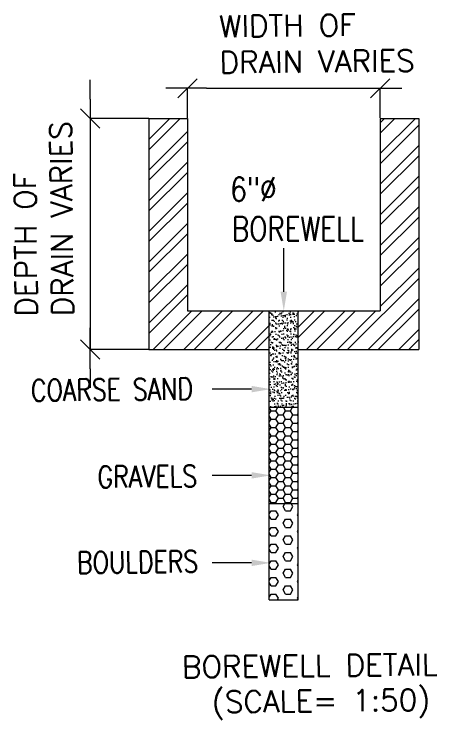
# Model space of a CAD drawing. Header units: metres. Extents: x 6804 to 7881, y 412 to 705.
# Drawn here: x 6806.96 to 6833.24, y 513.93 to 557.88 of the extents above; entities that cross this region are included whole.
import ezdxf

# ---------------------------------------------------------------- set-up
doc = ezdxf.new("R2010")
doc.units = ezdxf.units.M
doc.header["$LTSCALE"] = 5
doc.layers.get('0').update_dxf_attribs({"color": 8, "linetype": 'CONTINUOUS'})
for name, color, linetype, lineweight in [('32', 8, 'CONTINUOUS', 18), ('ADIM', 8, 'CONTINUOUS', 18), ('Walls', 1, 'CONTINUOUS', 30)]:
    doc.layers.add(name, color=color, linetype=linetype, lineweight=lineweight)
doc.layers.add('TEXT', color=7, linetype='CONTINUOUS')
doc.styles.add('ROMANS', font='romans')
doc.styles.add('ST25', font='romans.shx', dxfattribs={"width": 0.8, "height": 100})

# ---------------------------------------------------------------- blocks, each defined once
blk = doc.blocks.new('TIK')
at = {"color": 0, "linetype": 'ByBlock'}
blk.add_line((-1, 0), (1.124999999999998, 0), dxfattribs=at)
at = {"layer": 'ADIM', "color": 4, "linetype": 'ByBlock'}
blk.add_line((-0.5000000000000002, -0.5), (0.5, 0.5), dxfattribs=at)
blk = doc.blocks.new('5')
at = {"layer": '32'}
h = blk.add_hatch(dxfattribs=at)
h.set_pattern_fill('ANSI32', color=8, scale=2.025006921847193, style=0)
h.set_pattern_definition([(45.00000237553126, (-31409.00980631652, -11980.14077394434), (-7.159455561915538, 7.159456155589683), []), (45.00000237553126, (-31404.23683594992, -11980.14077394434), (-7.159455561915538, 7.159456155589683), [])])
h.paths.add_polyline_path([(0, 0), (0, -17.99999999013562), (56.24999530481, -17.99999999015654), (56.24999530481, 89.99999995067084), (38.24999680728069, 89.99999995067084), (38.24999680728069, 0)])
h.paths.add_polyline_path([(-69.74999417798243, 89.99999995067084), (-69.74999417798243, -17.99999999014426), (-13.49999887315789, -17.99999999013562), (-13.49999887315789, 0), (-51.74999568043857, 0), (-51.74999568043857, 89.99999995067084)])
h = blk.add_hatch(dxfattribs=at)
h.set_pattern_fill('AR-SAND', color=8, scale=0.1012503460923598, style=0)
h.set_pattern_definition([(37.50000229458705, (-31409.00980631652, -11980.14077394434), (-0.0850410263496144, 2.601212086742035), [0, -2.051999891777934, 0, -2.294999878962165, 0, -2.193749884302071]), (7.500000614832758, (-31409.00980631652, -11980.14077394434), (2.389198352685546, 3.809897185971937), [0, -1.106999909162855, 0, -1.849499848235504, 0, -0.7087499418420734]), (327.4999978470374, (-31410.67030617793, -11980.14077394434), (4.204091162449912, 0.0076397222707147), [0, -0.6749999598165397, 0, -2.42999985533954, 0, -3.172499811137737]), (317.4999976335082, (-31410.67030617793, -11980.14077394434), (4.058270577429602, 1.18486201201181), [0, -0.3374999846024091, 0, -1.592999927323369, 0, -1.822499916853008])])
h.paths.add_polyline_path([(-13.49999887315789, 0), (-13.49999887315789, -44.99999997533359), (0, -44.99999997533359), (0, -1.68257e-11)])
h = blk.add_hatch(dxfattribs=at)
h.set_pattern_fill('HONEY', color=8, scale=1.350004614564797, style=0)
h.set_pattern_definition([(0, (-31409.00980631652, -11980.14077394434), (3.374999718289482, 1.948557148931989), [2.249999812192988, -4.499999624385973]), (119.9999979427295, (-31409.00980631652, -11980.14077394434), (-3.374999710915286, 1.948557161704473), [2.249999952123325, -4.499999904246652]), (60.00000205727039, (-31409.00980631652, -11980.14077394434), (7.3741951e-09, 3.897114310636462), [-4.499999904246653, 2.249999952123326])])
h.paths.add_polyline_path([(-13.49999887315789, -44.99999997533359), (-13.49999887317244, -89.99999995067537), (0, -89.99999995067537), (0, -44.99999997533359)])
h = blk.add_hatch(dxfattribs=at)
h.set_pattern_fill('HEX', color=8, scale=1.350004614564797, style=0)
h.set_pattern_definition([(0, (-31409.00980631652, -11980.14077394434), (0, 3.897114315863983), [2.249999812192988, -4.499999624385973]), (119.9999979427295, (-31409.00980631652, -11980.14077394434), (-3.374999719129548, -1.94855715793199), [2.249999952123325, -4.499999904246652]), (60.00000205727039, (-31406.75980650433, -11980.14077394434), (-3.374999719129548, 1.94855715793199), [2.249999952123326, -4.499999904246653])])
h.paths.add_polyline_path([(-13.49999887315789, -134.9999999260171), (0, -134.9999999260171), (0, -89.99999995067537), (-13.49999887315789, -89.99999995067537)])
for p, q in [((-97.09924050790143, 98.99999976696381), (-97.09924050790143, 107.999999583264)), ((-51.74999568043857, 90.30414907313205), (-51.74999568043857, 104.0728775768948)), ((-42.74999643168121, 104.063877577074), (29.24999755850877, 104.063877577074)), ((38.24999680728069, 90.30414907313205), (38.24999680728069, 104.0728775768948)), ((-69.7589941772312, 89.99999995067084), (-97.10824050715019, 89.99999995067084)), ((-97.09924050790143, 89.99999995067084), (-97.09924050790143, -17.99999999014426)), ((-6.749999436578946, 8.999999995070082), (-6.749999436578946, 29.37871705032648)), ((-69.7589941772312, -17.99999999014426), (-97.10824050715019, -17.99999999014426)), ((-97.09924050790143, -26.99999980644089), (-97.09924050790143, -35.99999962272886)), ((-21.80475104722427, -36.54348539031707), (-40.23857288132421, -36.54348539031707)), ((-21.80475104722427, -76.83572801312948), (-40.23857288132421, -76.83572801312948)), ((-21.80475104722427, -117.7367618355283), (-40.23857288132421, -117.7367618355283))]:
    blk.add_line(p, q, dxfattribs=at)
at = {"layer": '32', "color": 1}
for p, q in [((-69.74999417798243, 89.99999995067084), (-69.74999417798243, -17.99999999014426)), ((-69.74999417798243, 89.99999995067084), (-51.74999568043857, 89.99999995067084)), ((-51.74999568043857, 89.99999995067084), (-51.74999568043857, 0)), ((38.24999680728069, 89.99999995067084), (38.24999680728069, 0)), ((38.24999680728069, 89.99999995067084), (56.24999530481, 89.99999995067084)), ((56.24999530481, 89.99999995067084), (56.24999530481, -17.99999999014426)), ((-51.74999568043857, 0), (-13.49999887315789, 0)), ((-13.49999887315789, -134.9999999260171), (-13.49999887315789, 0)), ((-13.49999887315789, 0), (0, 0)), ((0, -134.9999999260171), (0, 0)), ((0, 0), (38.24999680728069, 0)), ((-69.74999417798243, -17.99999999014426), (-13.49999887315789, -17.99999999014426)), ((0, -17.99999999014426), (56.24999530481, -17.99999999014426)), ((-13.49999887315789, -44.99999997533359), (0, -44.99999997533359)), ((-13.49999887315789, -89.9999999506795), (0, -89.9999999506795)), ((-13.49999887315789, -134.9999999260171), (0, -134.9999999260171))]:
    blk.add_line(p, q, dxfattribs=at)
at = {"layer": '32'}
for points in [[(-5.249999561769072, 8.999999995070082), (-6.749999436578946, 0), (-8.249999311374268, 8.999999995070082)], [(-21.80475104722427, -35.04348164086514), (-12.80472930661926, -36.54348539031707), (-21.80475104722427, -38.04348913978174)], [(-21.80475104722427, -75.33572426367346), (-12.80472930661926, -76.83572801312948), (-21.80475104722427, -78.33573176259415)], [(-21.80475104722427, -116.2367580860682), (-12.80472930661926, -117.7367618355283), (-21.80475104722427, -119.2367655849848)]]:
    blk.add_solid(points, dxfattribs=at)
at = {"layer": '32', "zscale": 8.999999867307368}
for p, xscale, yscale, rotation in [((-51.74999568043857, 104.063877577074), 8.999999248771926, 8.999999816296622, 180), ((-97.09924050790143, 89.99999995067084), 8.999999816296622, 8.999999248771926, 270), ((-97.09924050790143, -17.99999999014426), 8.999999816296622, 8.999999248771926, 90)]:
    blk.add_blockref('TIK', p, dxfattribs=dict(at, xscale=xscale, yscale=yscale, rotation=rotation))
at = {"layer": '32', "xscale": 8.999999248771926, "yscale": 8.999999816296622, "zscale": 8.999999867307368}
blk.add_blockref('TIK', (38.24999680728069, 104.063877577074), dxfattribs=at)
at = {"layer": 'TEXT', "style": 'ST25'}
for s, width, p in [('6"%%C  ', 0.7999999330611886, (-31.71596334523929, 51.24380423505318)), ('BOREWELL', 0.7999999346780681, (-30.96241715802171, 32.79028202449854))]:
    blk.add_text(s, height=11.24999977037077, dxfattribs=dict(at, width=width)).set_placement(p)
at = {"layer": 'TEXT', "style": 'ROMANS'}
for s, height, rotation, oblique, width, p in [('COARSE SAND', 10.12499979326499, 0.5946325873623801, 7.54184703e-08, 0.7999999329202728, (-124.7175941534806, -42.18499786386472)), ('GRAVELS', 10.12499979326483, 0.5946325861605901, 7.42990169e-08, 0.7999999345370772, (-93.62924921336527, -82.64373173616332)), ('BOULDERS', 10.12499979326521, 0.5946325891716651, 7.72277734e-08, 0.7999999329205171, (-103.2314548206923, -122.6785801511582))]:
    blk.add_text(s, height=height, rotation=rotation, dxfattribs=dict(at, oblique=oblique, width=width)).set_placement(p)
at = {"layer": 'TEXT', "char_height": 10.12499915486842, "attachment_point": 1, "style": 'ROMANS'}
for s, insert, width, rotation in [('WIDTH OF\\PDRAIN VARIES', (-36.93929283416947, 138.0816590089061), 202.163848111079, 0.5946325868973417), ('DEPTH OF\\PDRAIN VARIES', (-131.9103896065644, -2.671831750329145), 121.2983088666474, 90.59463251472036), ('BOREWELL DETAIL', (-54.29990060489217, -161.3552906824711), 202.163848111079, 0.5946325868973417), ('(SCALE= 1:50)', (-40.3753237099736, -177.6722923066631), 202.163848111079, 0.5946325868973417)]:
    blk.add_mtext(s, dxfattribs=dict(at, insert=insert, width=width, rotation=rotation))

msp = doc.modelspace()

# ---------------------------------------------------------------- block references
at = {"layer": 'Walls', "color": 2, "xscale": 0.1332319163952889, "yscale": 0.1332319163952889, "zscale": 0.1332319163952889}
msp.add_blockref('5', (6824.623159127465, 539.3942596508809), dxfattribs=at)

doc.saveas('drawing.dxf')
